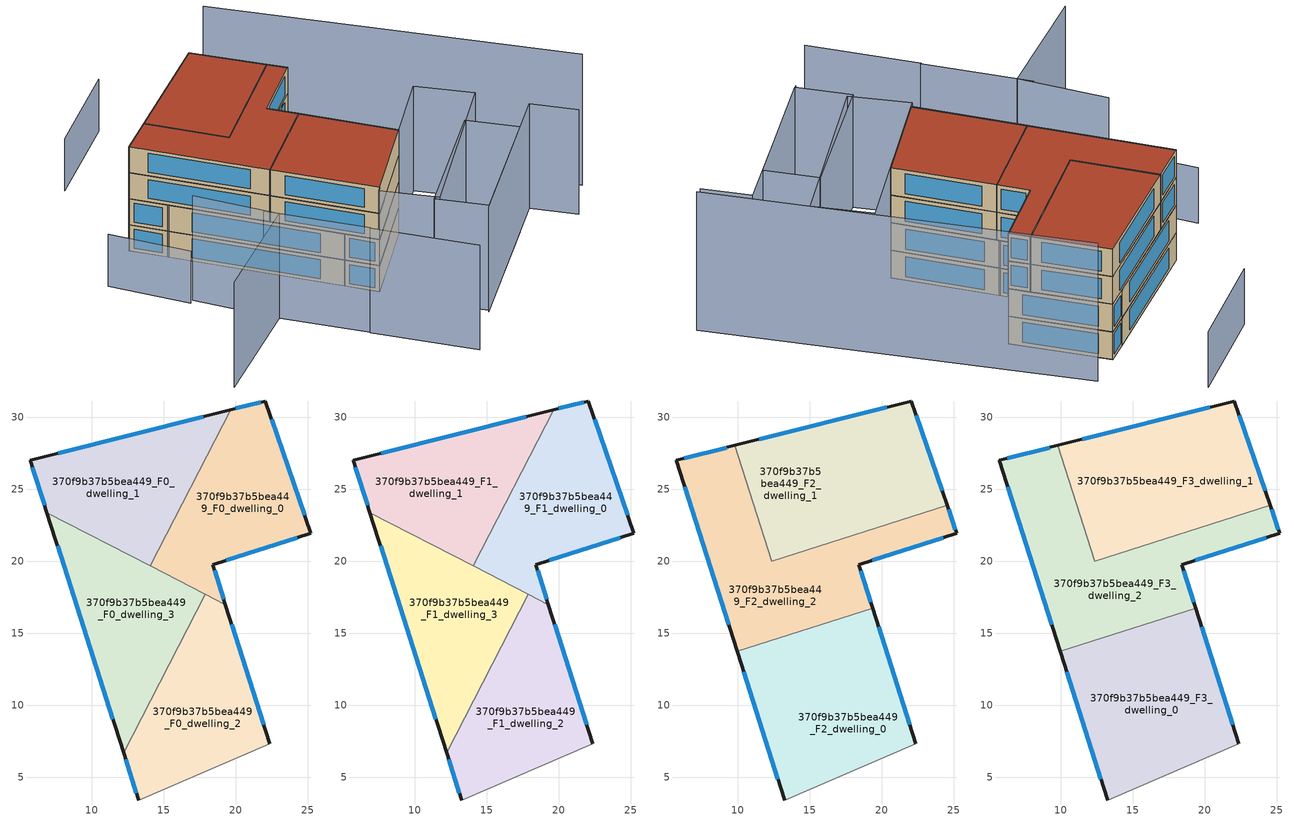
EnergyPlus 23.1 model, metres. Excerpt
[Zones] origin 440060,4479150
370f9b37b5bea449_F0_dwelling_0
 floor ground (EU_floor_Construction): 25.21,21.94 22.06,31.13 19.66,30.53 14.06,19.68 19.28,16.99 18.4,19.76 z0
 wall outside (EU_wall_Construction): 19.66,30.53 22.06,31.13 25.21,21.94 18.4,19.76 19.28,16.99 z0:3
 wall to 370f9b37b5bea449_F0_dwelling_1 (EU_wall_Construction): 14.06,19.68 19.66,30.53 z0:3
 wall to 370f9b37b5bea449_F0_dwelling_3 (EU_wall_Construction): 17.89,17.71 14.06,19.68 z0:3
 wall to 370f9b37b5bea449_F0_dwelling_2 (EU_wall_Construction): 19.28,16.99 17.89,17.71 z0:3
 window (EU_Window_Construction): 20,30.61 21.73,31.05 / 22.5,29.86 24.78,23.22 / 24.27,21.64 19.35,20.06 / 18.53,19.38 19.16,17.37 z0.42:2.58
370f9b37b5bea449_F0_dwelling_1
 floor ground (EU_floor_Construction): 14.06,19.68 19.66,30.53 5.73,27.02 6.89,23.39 z0
 wall outside (EU_wall_Construction): 6.89,23.39 5.73,27.02 19.66,30.53 z0:3
 wall to 370f9b37b5bea449_F0_dwelling_3 (EU_wall_Construction): 14.06,19.68 6.89,23.39 z0:3
 window (EU_Window_Construction): 6.73,23.89 5.89,26.52 / 7.66,27.51 17.73,30.04 z0.42:2.58
370f9b37b5bea449_F0_dwelling_2
 floor ground (EU_floor_Construction): 22.36,7.33 19.28,16.99 17.89,17.71 12.21,6.71 13.25,3.43 z0
 wall outside (EU_wall_Construction): 19.28,16.99 22.36,7.33 / 13.25,3.43 12.21,6.71 z0:3
 wall adiabatic (EU_wall_Construction): 22.36,7.33 13.25,3.43 z0:3
 wall to 370f9b37b5bea449_F0_dwelling_3 (EU_wall_Construction): 12.21,6.71 17.89,17.71 z0:3
 window (EU_Window_Construction): 19.71,15.65 21.93,8.67 / 13.11,3.88 12.35,6.25 z0.42:2.58
370f9b37b5bea449_F0_dwelling_3
 floor ground (EU_floor_Construction): 12.21,6.71 17.89,17.71 6.89,23.39 z0
 wall outside (EU_wall_Construction): 12.21,6.71 6.89,23.39 z0:3
 window (EU_Window_Construction): 11.47,9.02 7.62,21.07 z0.42:2.58
370f9b37b5bea449_F1_dwelling_0
 floor to 370f9b37b5bea449_F0_dwelling_0 (EU_floor_Construction): 25.21,21.94 22.06,31.13 19.66,30.53 14.06,19.68 19.28,16.99 18.4,19.76 z3
 wall outside (EU_wall_Construction): 19.66,30.53 22.06,31.13 25.21,21.94 18.4,19.76 19.28,16.99 z3:6
 wall to 370f9b37b5bea449_F1_dwelling_1 (EU_wall_Construction): 14.06,19.68 19.66,30.53 z3:6
 wall to 370f9b37b5bea449_F1_dwelling_3 (EU_wall_Construction): 17.89,17.71 14.06,19.68 z3:6
 wall to 370f9b37b5bea449_F1_dwelling_2 (EU_wall_Construction): 19.28,16.99 17.89,17.71 z3:6
 window (EU_Window_Construction): 20,30.61 21.73,31.05 / 22.5,29.86 24.78,23.22 / 24.27,21.64 19.35,20.06 / 18.53,19.38 19.16,17.37 z3.42:5.58
370f9b37b5bea449_F1_dwelling_1
 floor to 370f9b37b5bea449_F0_dwelling_1 (EU_floor_Construction): 14.06,19.68 19.66,30.53 5.73,27.02 6.89,23.39 z3
 wall outside (EU_wall_Construction): 6.89,23.39 5.73,27.02 19.66,30.53 z3:6
 wall to 370f9b37b5bea449_F1_dwelling_3 (EU_wall_Construction): 14.06,19.68 6.89,23.39 z3:6
 window (EU_Window_Construction): 6.73,23.89 5.89,26.52 / 7.66,27.51 17.73,30.04 z3.42:5.58
370f9b37b5bea449_F1_dwelling_2
 floor to 370f9b37b5bea449_F0_dwelling_2 (EU_floor_Construction): 22.36,7.33 19.28,16.99 17.89,17.71 12.21,6.71 13.25,3.43 z3
 wall outside (EU_wall_Construction): 19.28,16.99 22.36,7.33 / 13.25,3.43 12.21,6.71 z3:6
 wall adiabatic (EU_wall_Construction): 22.36,7.33 13.25,3.43 z3:6
 wall to 370f9b37b5bea449_F1_dwelling_3 (EU_wall_Construction): 12.21,6.71 17.89,17.71 z3:6
 window (EU_Window_Construction): 19.71,15.65 21.93,8.67 / 13.11,3.88 12.35,6.25 z3.42:5.58
370f9b37b5bea449_F1_dwelling_3
 floor to 370f9b37b5bea449_F0_dwelling_3 (EU_floor_Construction): 12.21,6.71 17.89,17.71 6.89,23.39 z3
 wall outside (EU_wall_Construction): 12.21,6.71 6.89,23.39 z3:6
 window (EU_Window_Construction): 11.47,9.02 7.62,21.07 z3.42:5.58
370f9b37b5bea449_F2_dwelling_0
 floor to 370f9b37b5bea449_F1_dwelling_2 (EU_floor_Construction): 22.36,7.33 19.36,16.75 17.01,16 12.21,6.71 13.25,3.43 z6
 floor to 370f9b37b5bea449_F1_dwelling_3 (EU_floor_Construction): 12.21,6.71 17.01,16 9.96,13.75 z6
 wall outside (EU_wall_Construction): 13.25,3.43 9.96,13.75 / 19.36,16.75 22.36,7.33 z6:9
 wall to 370f9b37b5bea449_F2_dwelling_2 (EU_wall_Construction): 9.96,13.75 19.36,16.75 z6:9
 wall adiabatic (EU_wall_Construction): 22.36,7.33 13.25,3.43 z6:9
 window (EU_Window_Construction): 12.8,4.86 10.42,12.32 / 19.78,15.45 21.94,8.64 z6.42:8.58
370f9b37b5bea449_F2_dwelling_1
 floor to 370f9b37b5bea449_F1_dwelling_0 (EU_floor_Construction): 24.54,23.9 22.06,31.13 19.66,30.53 14.6,20.72 z6
 floor to 370f9b37b5bea449_F1_dwelling_1 (EU_floor_Construction): 14.6,20.72 19.66,30.53 9.79,28.05 12.14,20.68 13.02,20.22 z6
 floor to 370f9b37b5bea449_F1_dwelling_3 (EU_floor_Construction): 13.02,20.22 12.14,20.68 12.35,20.01 z6
 wall outside (EU_wall_Construction): 9.79,28.05 22.06,31.13 24.54,23.9 z6:9
 wall to 370f9b37b5bea449_F2_dwelling_2 (EU_wall_Construction): 24.54,23.9 12.35,20.01 9.79,28.05 z6:9
 window (EU_Window_Construction): 22.41,30.13 24.2,24.9 / 11.49,28.47 20.36,30.7 z6.42:8.58
370f9b37b5bea449_F2_dwelling_2
 floor to 370f9b37b5bea449_F1_dwelling_3 (EU_floor_Construction): 17.01,16 17.89,17.71 13.02,20.22 12.35,20.01 12.14,20.68 6.89,23.39 9.96,13.75 z6
 floor to 370f9b37b5bea449_F1_dwelling_0 (EU_floor_Construction): 25.21,21.94 24.54,23.9 14.6,20.72 14.06,19.68 19.28,16.99 18.4,19.76 z6
 floor to 370f9b37b5bea449_F1_dwelling_1 (EU_floor_Construction): 12.14,20.68 9.79,28.05 5.73,27.02 6.89,23.39 z6; 14.06,19.68 14.6,20.72 13.02,20.22 z6
 floor to 370f9b37b5bea449_F1_dwelling_2 (EU_floor_Construction): 19.36,16.75 19.28,16.99 17.89,17.71 17.01,16 z6
 wall outside (EU_wall_Construction): 9.96,13.75 5.73,27.02 9.79,28.05 / 24.54,23.9 25.21,21.94 18.4,19.76 19.36,16.75 z6:9
 window (EU_Window_Construction): 24.27,21.64 19.35,20.06 / 18.54,19.34 19.23,17.17 / 9.37,15.6 6.31,25.18 / 6.29,27.17 9.23,27.9 / 24.63,23.62 25.12,22.21 z6.42:8.58
370f9b37b5bea449_F3_dwelling_0
 floor to 370f9b37b5bea449_F2_dwelling_0 (EU_floor_Construction): 22.36,7.33 19.36,16.75 9.96,13.75 13.25,3.43 z9
 wall outside (EU_wall_Construction): 13.25,3.43 9.96,13.75 / 19.36,16.75 22.36,7.33 z9:12
 wall to 370f9b37b5bea449_F3_dwelling_2 (EU_wall_Construction): 9.96,13.75 19.36,16.75 z9:12
 wall adiabatic (EU_wall_Construction): 22.36,7.33 13.25,3.43 z9:12
 window (EU_Window_Construction): 12.8,4.86 10.42,12.32 / 19.78,15.45 21.94,8.64 z9.42:11.58
 roof outside (EU_roof_Construction): 19.36,16.75 22.36,7.33 13.25,3.43 9.96,13.75 z12
370f9b37b5bea449_F3_dwelling_1
 floor to 370f9b37b5bea449_F2_dwelling_1 (EU_floor_Construction): 24.54,23.9 22.06,31.13 9.79,28.05 12.35,20.01 z9
 wall outside (EU_wall_Construction): 9.79,28.05 22.06,31.13 24.54,23.9 z9:12
 wall to 370f9b37b5bea449_F3_dwelling_2 (EU_wall_Construction): 24.54,23.9 12.35,20.01 9.79,28.05 z9:12
 window (EU_Window_Construction): 22.41,30.13 24.2,24.9 / 11.49,28.47 20.36,30.7 z9.42:11.58
 roof outside (EU_roof_Construction): 22.06,31.13 24.54,23.9 12.35,20.01 9.79,28.05 z12
370f9b37b5bea449_F3_dwelling_2
 floor to 370f9b37b5bea449_F2_dwelling_2 (EU_floor_Construction): 19.36,16.75 18.4,19.76 25.21,21.94 24.54,23.9 12.35,20.01 9.79,28.05 5.73,27.02 9.96,13.75 z9
 wall outside (EU_wall_Construction): 9.96,13.75 5.73,27.02 9.79,28.05 / 24.54,23.9 25.21,21.94 18.4,19.76 19.36,16.75 z9:12
 window (EU_Window_Construction): 24.27,21.64 19.35,20.06 / 18.54,19.34 19.23,17.17 / 9.37,15.6 6.31,25.18 / 6.29,27.17 9.23,27.9 / 24.63,23.62 25.12,22.21 z9.42:11.58
 roof outside (EU_roof_Construction): 24.54,23.9 25.21,21.94 18.4,19.76 19.36,16.75 9.96,13.75 5.73,27.02 9.79,28.05 12.35,20.01 z12
shading: 7.02,0.34 10.45,-9.91 / 16.26,-7.02 32.92,-0.47 / 32.92,-0.47 34.68,-4.97 / 3.8,10.32 7.13,0.38 / 2.24,17.4 4.29,8.86 / 4.29,8.86 -7.74,5.97 / 29.15,-1.95 16.54,-6.91 / 16.54,-6.91 14.58,-1.92 / 14.58,-1.92 27.19,3.03 / 27.19,3.03 29.15,-1.95 / 12.73,3.21 29.19,10.26 / 29.19,10.26 31.53,4.8 / 31.53,4.8 15.07,-2.26 / 15.07,-2.26 12.73,3.21 z0:12; 38.92,-2.49 25.68,31.92 z0:15; -0.29,25.33 1.65,17.25 / 20.91,40.63 10.78,37.73 z0:6
[Building]
EU S2 Campaign: North Axis=0; Terrain=City; Solar Distribution=FullExterior
[Site:Location]
Madrid: Latitude=40.5; Longitude=-3.5; Time Zone=1; Elevation=609
[SizingPeriod:WeatherFileDays]
AnnualSizingPeriod: Begin Month=1; Begin Day of Month=1; End Month=12; End Day of Month=31; Day of Week for Start Day=Monday; Use Weather File Daylight Saving Period=No; Use Weather File Rain and Snow Indicators=No
[MATERIAL]
EU_InternalMass_Material: Roughness=MediumRough; Thickness=0.1; Conductivity=1; Density=1800; Specific Heat=900; Thermal Absorptance=0.9; Solar Absorptance=0.7; Visible Absorptance=0.7
[MATERIAL:NOMASS] Roughness=MediumRough; Thermal Absorptance=0.9; Solar Absorptance=0.7; Visible Absorptance=0.7
Name | Thermal Resistance
EU_wall_NoMass | 1.60022
EU_roof_NoMass | 1.57597
EU_floor_NoMass | 0.470652
[WINDOWMATERIAL:SIMPLEGLAZINGSYSTEM]
EU_Window_SimpleGlazing: UFactor=3.28802; Solar Heat Gain Coefficient=0.85; Visible Transmittance=0.85
[CONSTRUCTION]
EU_wall_Construction: EU_wall_NoMass
EU_roof_Construction: EU_roof_NoMass
EU_floor_Construction: EU_floor_NoMass
EU_InternalMass_Construction: EU_InternalMass_Material
EU_Window_Construction: EU_Window_SimpleGlazing
[ZONE] Type=1; Multiplier=1; Ceiling Height=autocalculate; Floor Area=autocalculate; Part of Total Floor Area=Yes
Name | Volume
370f9b37b5bea449_F0_dwelling_0; 370f9b37b5bea449_F1_dwelling_0 | 229.95
370f9b37b5bea449_F2_dwelling_0; 370f9b37b5bea449_F3_dwelling_0 | 306.613
370f9b37b5bea449_F0_dwelling_1; 370f9b37b5bea449_F1_dwelling_1 | 229.953
370f9b37b5bea449_F2_dwelling_1; 370f9b37b5bea449_F3_dwelling_1 | 306.612
370f9b37b5bea449_F0_dwelling_2; 370f9b37b5bea449_F1_dwelling_2 | 229.962
370f9b37b5bea449_F2_dwelling_2; 370f9b37b5bea449_F3_dwelling_2 | 306.603
370f9b37b5bea449_F0_dwelling_3; 370f9b37b5bea449_F1_dwelling_3 | 229.943
[INTERNALMASS] Construction=EU_InternalMass_Construction
Name | Zone or ZoneList | Surface Area
370f9b37b5bea449_F0_dwelling_0_EU_InternalMass | 370f9b37b5bea449_F0_dwelling_0 | 76.65
370f9b37b5bea449_F0_dwelling_1_EU_InternalMass | 370f9b37b5bea449_F0_dwelling_1 | 76.651
370f9b37b5bea449_F0_dwelling_2_EU_InternalMass | 370f9b37b5bea449_F0_dwelling_2 | 76.6539
370f9b37b5bea449_F0_dwelling_3_EU_InternalMass | 370f9b37b5bea449_F0_dwelling_3 | 76.6477
370f9b37b5bea449_F1_dwelling_0_EU_InternalMass | 370f9b37b5bea449_F1_dwelling_0 | 76.65
370f9b37b5bea449_F1_dwelling_1_EU_InternalMass | 370f9b37b5bea449_F1_dwelling_1 | 76.651
370f9b37b5bea449_F1_dwelling_2_EU_InternalMass | 370f9b37b5bea449_F1_dwelling_2 | 76.6539
370f9b37b5bea449_F1_dwelling_3_EU_InternalMass | 370f9b37b5bea449_F1_dwelling_3 | 76.6477
370f9b37b5bea449_F2_dwelling_0_EU_InternalMass | 370f9b37b5bea449_F2_dwelling_0 | 102.205
370f9b37b5bea449_F2_dwelling_1_EU_InternalMass | 370f9b37b5bea449_F2_dwelling_1 | 102.202
370f9b37b5bea449_F2_dwelling_2_EU_InternalMass | 370f9b37b5bea449_F2_dwelling_2 | 102.201
370f9b37b5bea449_F3_dwelling_0_EU_InternalMass | 370f9b37b5bea449_F3_dwelling_0 | 102.205
370f9b37b5bea449_F3_dwelling_1_EU_InternalMass | 370f9b37b5bea449_F3_dwelling_1 | 102.202
370f9b37b5bea449_F3_dwelling_2_EU_InternalMass | 370f9b37b5bea449_F3_dwelling_2 | 102.201
[OTHEREQUIPMENT] Fuel Type=Electricity; Design Level Calculation Method=Watts/Area; Power per Zone Floor Area=1; Fraction Latent=0; Fraction Radiant=0; Fraction Lost=0; Carbon Dioxide Generation Rate=0; EndUse Subcategory=EU_Step8_InternalGains
Name | Zone or ZoneList or Space or SpaceList | Schedule
EU_Step8_InternalGain_370f9b37b5bea449_F0_dwelling_0_f000 | 370f9b37b5bea449_F0_dwelling_0 | EU_Step8_GainSchedule_370f9b37b5bea449_F0_dwelling_0_f000
EU_Step8_InternalGain_370f9b37b5bea449_F0_dwelling_1_f000 | 370f9b37b5bea449_F0_dwelling_1 | EU_Step8_GainSchedule_370f9b37b5bea449_F0_dwelling_1_f000
EU_Step8_InternalGain_370f9b37b5bea449_F0_dwelling_2_f000 | 370f9b37b5bea449_F0_dwelling_2 | EU_Step8_GainSchedule_370f9b37b5bea449_F0_dwelling_2_f000
EU_Step8_InternalGain_370f9b37b5bea449_F0_dwelling_3_f000 | 370f9b37b5bea449_F0_dwelling_3 | EU_Step8_GainSchedule_370f9b37b5bea449_F0_dwelling_3_f000
EU_Step8_InternalGain_370f9b37b5bea449_F1_dwelling_0_f000 | 370f9b37b5bea449_F1_dwelling_0 | EU_Step8_GainSchedule_370f9b37b5bea449_F1_dwelling_0_f000
EU_Step8_InternalGain_370f9b37b5bea449_F1_dwelling_1_f000 | 370f9b37b5bea449_F1_dwelling_1 | EU_Step8_GainSchedule_370f9b37b5bea449_F1_dwelling_1_f000
EU_Step8_InternalGain_370f9b37b5bea449_F1_dwelling_2_f000 | 370f9b37b5bea449_F1_dwelling_2 | EU_Step8_GainSchedule_370f9b37b5bea449_F1_dwelling_2_f000
EU_Step8_InternalGain_370f9b37b5bea449_F1_dwelling_3_f000 | 370f9b37b5bea449_F1_dwelling_3 | EU_Step8_GainSchedule_370f9b37b5bea449_F1_dwelling_3_f000
EU_Step8_InternalGain_370f9b37b5bea449_F2_dwelling_0_f000 | 370f9b37b5bea449_F2_dwelling_0 | EU_Step8_GainSchedule_370f9b37b5bea449_F2_dwelling_0_f000
EU_Step8_InternalGain_370f9b37b5bea449_F2_dwelling_1_f000 | 370f9b37b5bea449_F2_dwelling_1 | EU_Step8_GainSchedule_370f9b37b5bea449_F2_dwelling_1_f000
EU_Step8_InternalGain_370f9b37b5bea449_F2_dwelling_2_f000 | 370f9b37b5bea449_F2_dwelling_2 | EU_Step8_GainSchedule_370f9b37b5bea449_F2_dwelling_2_f000
EU_Step8_InternalGain_370f9b37b5bea449_F3_dwelling_0_f000 | 370f9b37b5bea449_F3_dwelling_0 | EU_Step8_GainSchedule_370f9b37b5bea449_F3_dwelling_0_f000
EU_Step8_InternalGain_370f9b37b5bea449_F3_dwelling_1_f000 | 370f9b37b5bea449_F3_dwelling_1 | EU_Step8_GainSchedule_370f9b37b5bea449_F3_dwelling_1_f000
EU_Step8_InternalGain_370f9b37b5bea449_F3_dwelling_2_f000 | 370f9b37b5bea449_F3_dwelling_2 | EU_Step8_GainSchedule_370f9b37b5bea449_F3_dwelling_2_f000
[ZONEVENTILATION:DESIGNFLOWRATE] Schedule=EU_AlwaysOn; Design Flow Rate Calculation Method=AirChanges/Hour; Air Changes per Hour=0.480704; Ventilation Type=Natural; Fan Pressure Rise=0; Fan Total Efficiency=1; Constant Term Coefficient=1; Temperature Term Coefficient=0; Velocity Term Coefficient=0; Velocity Squared Term Coefficient=0; Minimum Indoor Temperature=-100; Maximum Indoor Temperature=100; Delta Temperature=-100; Minimum Outdoor Temperature=-100; Maximum Outdoor Temperature=100; Maximum Wind Speed=40
Name | Zone or ZoneList or Space or SpaceList
EU_ConstantAir_370f9b37b5bea449_F0_dwelling_0 | 370f9b37b5bea449_F0_dwelling_0
EU_ConstantAir_370f9b37b5bea449_F0_dwelling_1 | 370f9b37b5bea449_F0_dwelling_1
EU_ConstantAir_370f9b37b5bea449_F0_dwelling_2 | 370f9b37b5bea449_F0_dwelling_2
EU_ConstantAir_370f9b37b5bea449_F0_dwelling_3 | 370f9b37b5bea449_F0_dwelling_3
EU_ConstantAir_370f9b37b5bea449_F1_dwelling_0 | 370f9b37b5bea449_F1_dwelling_0
EU_ConstantAir_370f9b37b5bea449_F1_dwelling_1 | 370f9b37b5bea449_F1_dwelling_1
EU_ConstantAir_370f9b37b5bea449_F1_dwelling_2 | 370f9b37b5bea449_F1_dwelling_2
EU_ConstantAir_370f9b37b5bea449_F1_dwelling_3 | 370f9b37b5bea449_F1_dwelling_3
EU_ConstantAir_370f9b37b5bea449_F2_dwelling_0 | 370f9b37b5bea449_F2_dwelling_0
EU_ConstantAir_370f9b37b5bea449_F2_dwelling_1 | 370f9b37b5bea449_F2_dwelling_1
EU_ConstantAir_370f9b37b5bea449_F2_dwelling_2 | 370f9b37b5bea449_F2_dwelling_2
EU_ConstantAir_370f9b37b5bea449_F3_dwelling_0 | 370f9b37b5bea449_F3_dwelling_0
EU_ConstantAir_370f9b37b5bea449_F3_dwelling_1 | 370f9b37b5bea449_F3_dwelling_1
EU_ConstantAir_370f9b37b5bea449_F3_dwelling_2 | 370f9b37b5bea449_F3_dwelling_2
[HVACTEMPLATE:THERMOSTAT] Constant Heating Setpoint=20; Constant Cooling Setpoint=50
EU_HeatOnly_370f9b37b5bea449_F0_dwelling_0; EU_HeatOnly_370f9b37b5bea449_F0_dwelling_1; EU_HeatOnly_370f9b37b5bea449_F0_dwelling_2; EU_HeatOnly_370f9b37b5bea449_F0_dwelling_3; EU_HeatOnly_370f9b37b5bea449_F1_dwelling_0; EU_HeatOnly_370f9b37b5bea449_F1_dwelling_1; EU_HeatOnly_370f9b37b5bea449_F1_dwelling_2; EU_HeatOnly_370f9b37b5bea449_F1_dwelling_3; EU_HeatOnly_370f9b37b5bea449_F2_dwelling_0; EU_HeatOnly_370f9b37b5bea449_F2_dwelling_1; EU_HeatOnly_370f9b37b5bea449_F2_dwelling_2; EU_HeatOnly_370f9b37b5bea449_F3_dwelling_0; EU_HeatOnly_370f9b37b5bea449_F3_dwelling_1; EU_HeatOnly_370f9b37b5bea449_F3_dwelling_2
[HVACTEMPLATE:ZONE:IDEALLOADSAIRSYSTEM] System Availability Schedule=EU_AlwaysOn; Maximum Heating Supply Air Temperature=50; Minimum Cooling Supply Air Temperature=13; Maximum Heating Supply Air Humidity Ratio=0.0156; Minimum Cooling Supply Air Humidity Ratio=0.0077; Heating Limit=NoLimit; Cooling Limit=NoLimit; Heating Availability Schedule=EU_AlwaysOn; Cooling Availability Schedule=EU_CoolingOff; Dehumidification Control Type=ConstantSensibleHeatRatio; Cooling Sensible Heat Ratio=0.7; Dehumidification Setpoint=60; Humidification Control Type=None; Humidification Setpoint=30; Outdoor Air Method=None; Outdoor Air Flow Rate per Person=0.00944; Outdoor Air Flow Rate per Zone Floor Area=0; Outdoor Air Flow Rate per Zone=0; Demand Controlled Ventilation Type=None; Outdoor Air Economizer Type=NoEconomizer; Heat Recovery Type=None; Sensible Heat Recovery Effectiveness=0.7; Latent Heat Recovery Effectiveness=0.65
Name | Template Thermostat
370f9b37b5bea449_F0_dwelling_0 | EU_HeatOnly_370f9b37b5bea449_F0_dwelling_0
370f9b37b5bea449_F0_dwelling_1 | EU_HeatOnly_370f9b37b5bea449_F0_dwelling_1
370f9b37b5bea449_F0_dwelling_2 | EU_HeatOnly_370f9b37b5bea449_F0_dwelling_2
370f9b37b5bea449_F0_dwelling_3 | EU_HeatOnly_370f9b37b5bea449_F0_dwelling_3
370f9b37b5bea449_F1_dwelling_0 | EU_HeatOnly_370f9b37b5bea449_F1_dwelling_0
370f9b37b5bea449_F1_dwelling_1 | EU_HeatOnly_370f9b37b5bea449_F1_dwelling_1
370f9b37b5bea449_F1_dwelling_2 | EU_HeatOnly_370f9b37b5bea449_F1_dwelling_2
370f9b37b5bea449_F1_dwelling_3 | EU_HeatOnly_370f9b37b5bea449_F1_dwelling_3
370f9b37b5bea449_F2_dwelling_0 | EU_HeatOnly_370f9b37b5bea449_F2_dwelling_0
370f9b37b5bea449_F2_dwelling_1 | EU_HeatOnly_370f9b37b5bea449_F2_dwelling_1
370f9b37b5bea449_F2_dwelling_2 | EU_HeatOnly_370f9b37b5bea449_F2_dwelling_2
370f9b37b5bea449_F3_dwelling_0 | EU_HeatOnly_370f9b37b5bea449_F3_dwelling_0
370f9b37b5bea449_F3_dwelling_1 | EU_HeatOnly_370f9b37b5bea449_F3_dwelling_1
370f9b37b5bea449_F3_dwelling_2 | EU_HeatOnly_370f9b37b5bea449_F3_dwelling_2
[SIZING:ZONE] Zone Cooling Design Supply Air Temperature Input Method=SupplyAirTemperature; Zone Cooling Design Supply Air Temperature=13; Zone Heating Design Supply Air Temperature Input Method=SupplyAirTemperature; Zone Heating Design Supply Air Temperature=50; Zone Cooling Design Supply Air Humidity Ratio=0.008; Zone Heating Design Supply Air Humidity Ratio=0.008; Cooling Design Air Flow Method=DesignDay; Cooling Design Air Flow Rate=0; Cooling Minimum Air Flow per Zone Floor Area=0.000762; Cooling Minimum Air Flow=0; Cooling Minimum Air Flow Fraction=0.2; Heating Design Air Flow Method=DesignDay; Heating Design Air Flow Rate=0; Heating Maximum Air Flow per Zone Floor Area=0.002032; Heating Maximum Air Flow=0.141576; Heating Maximum Air Flow Fraction=0.3; Account for Dedicated Outdoor Air System=No; Dedicated Outdoor Air System Control Strategy=NeutralSupplyAir; Dedicated Outdoor Air Low Setpoint Temperature for Design=autosize; Dedicated Outdoor Air High Setpoint Temperature for Design=autosize; Zone Load Sizing Method=Sensible Load Only No Latent Load; Zone Latent Cooling Design Supply Air Humidity Ratio Input Method=HumidityRatioDifference; Zone Cooling Design Supply Air Humidity Ratio Difference=0.005; Zone Latent Heating Design Supply Air Humidity Ratio Input Method=HumidityRatioDifference; Zone Humidification Design Supply Air Humidity Ratio Difference=0.005
370f9b37b5bea449_F0_dwelling_0; 370f9b37b5bea449_F0_dwelling_1; 370f9b37b5bea449_F0_dwelling_2; 370f9b37b5bea449_F0_dwelling_3; 370f9b37b5bea449_F1_dwelling_0; 370f9b37b5bea449_F1_dwelling_1; 370f9b37b5bea449_F1_dwelling_2; 370f9b37b5bea449_F1_dwelling_3; 370f9b37b5bea449_F2_dwelling_0; 370f9b37b5bea449_F2_dwelling_1; 370f9b37b5bea449_F2_dwelling_2; 370f9b37b5bea449_F3_dwelling_0; 370f9b37b5bea449_F3_dwelling_1; 370f9b37b5bea449_F3_dwelling_2
[SCHEDULE:CONSTANT]
Name | Hourly Value
EU_AlwaysOn | 1
EU_CoolingOff | 0
[SCHEDULE:FILE] Column Number=1; Rows to Skip at Top=0; Number of Hours of Data=8760; Column Separator=Comma; Interpolate to Timestep=No; Minutes per Item=60; Adjust Schedule for Daylight Savings=Yes
Name | File
EU_Step8_GainSchedule_370f9b37b5bea449_F0_dwelling_0_f000 | ../../schedules/370f9b37b5bea449/370f9b37b5bea449_F0_dwelling_0_f000_gain.csv
EU_Step8_GainSchedule_370f9b37b5bea449_F0_dwelling_1_f000 | ../../schedules/370f9b37b5bea449/370f9b37b5bea449_F0_dwelling_1_f000_gain.csv
EU_Step8_GainSchedule_370f9b37b5bea449_F0_dwelling_2_f000 | ../../schedules/370f9b37b5bea449/370f9b37b5bea449_F0_dwelling_2_f000_gain.csv
EU_Step8_GainSchedule_370f9b37b5bea449_F0_dwelling_3_f000 | ../../schedules/370f9b37b5bea449/370f9b37b5bea449_F0_dwelling_3_f000_gain.csv
EU_Step8_GainSchedule_370f9b37b5bea449_F1_dwelling_0_f000 | ../../schedules/370f9b37b5bea449/370f9b37b5bea449_F1_dwelling_0_f000_gain.csv
EU_Step8_GainSchedule_370f9b37b5bea449_F1_dwelling_1_f000 | ../../schedules/370f9b37b5bea449/370f9b37b5bea449_F1_dwelling_1_f000_gain.csv
EU_Step8_GainSchedule_370f9b37b5bea449_F1_dwelling_2_f000 | ../../schedules/370f9b37b5bea449/370f9b37b5bea449_F1_dwelling_2_f000_gain.csv
EU_Step8_GainSchedule_370f9b37b5bea449_F1_dwelling_3_f000 | ../../schedules/370f9b37b5bea449/370f9b37b5bea449_F1_dwelling_3_f000_gain.csv
EU_Step8_GainSchedule_370f9b37b5bea449_F2_dwelling_0_f000 | ../../schedules/370f9b37b5bea449/370f9b37b5bea449_F2_dwelling_0_f000_gain.csv
EU_Step8_GainSchedule_370f9b37b5bea449_F2_dwelling_1_f000 | ../../schedules/370f9b37b5bea449/370f9b37b5bea449_F2_dwelling_1_f000_gain.csv
EU_Step8_GainSchedule_370f9b37b5bea449_F2_dwelling_2_f000 | ../../schedules/370f9b37b5bea449/370f9b37b5bea449_F2_dwelling_2_f000_gain.csv
EU_Step8_GainSchedule_370f9b37b5bea449_F3_dwelling_0_f000 | ../../schedules/370f9b37b5bea449/370f9b37b5bea449_F3_dwelling_0_f000_gain.csv
EU_Step8_GainSchedule_370f9b37b5bea449_F3_dwelling_1_f000 | ../../schedules/370f9b37b5bea449/370f9b37b5bea449_F3_dwelling_1_f000_gain.csv
EU_Step8_GainSchedule_370f9b37b5bea449_F3_dwelling_2_f000 | ../../schedules/370f9b37b5bea449/370f9b37b5bea449_F3_dwelling_2_f000_gain.csv
